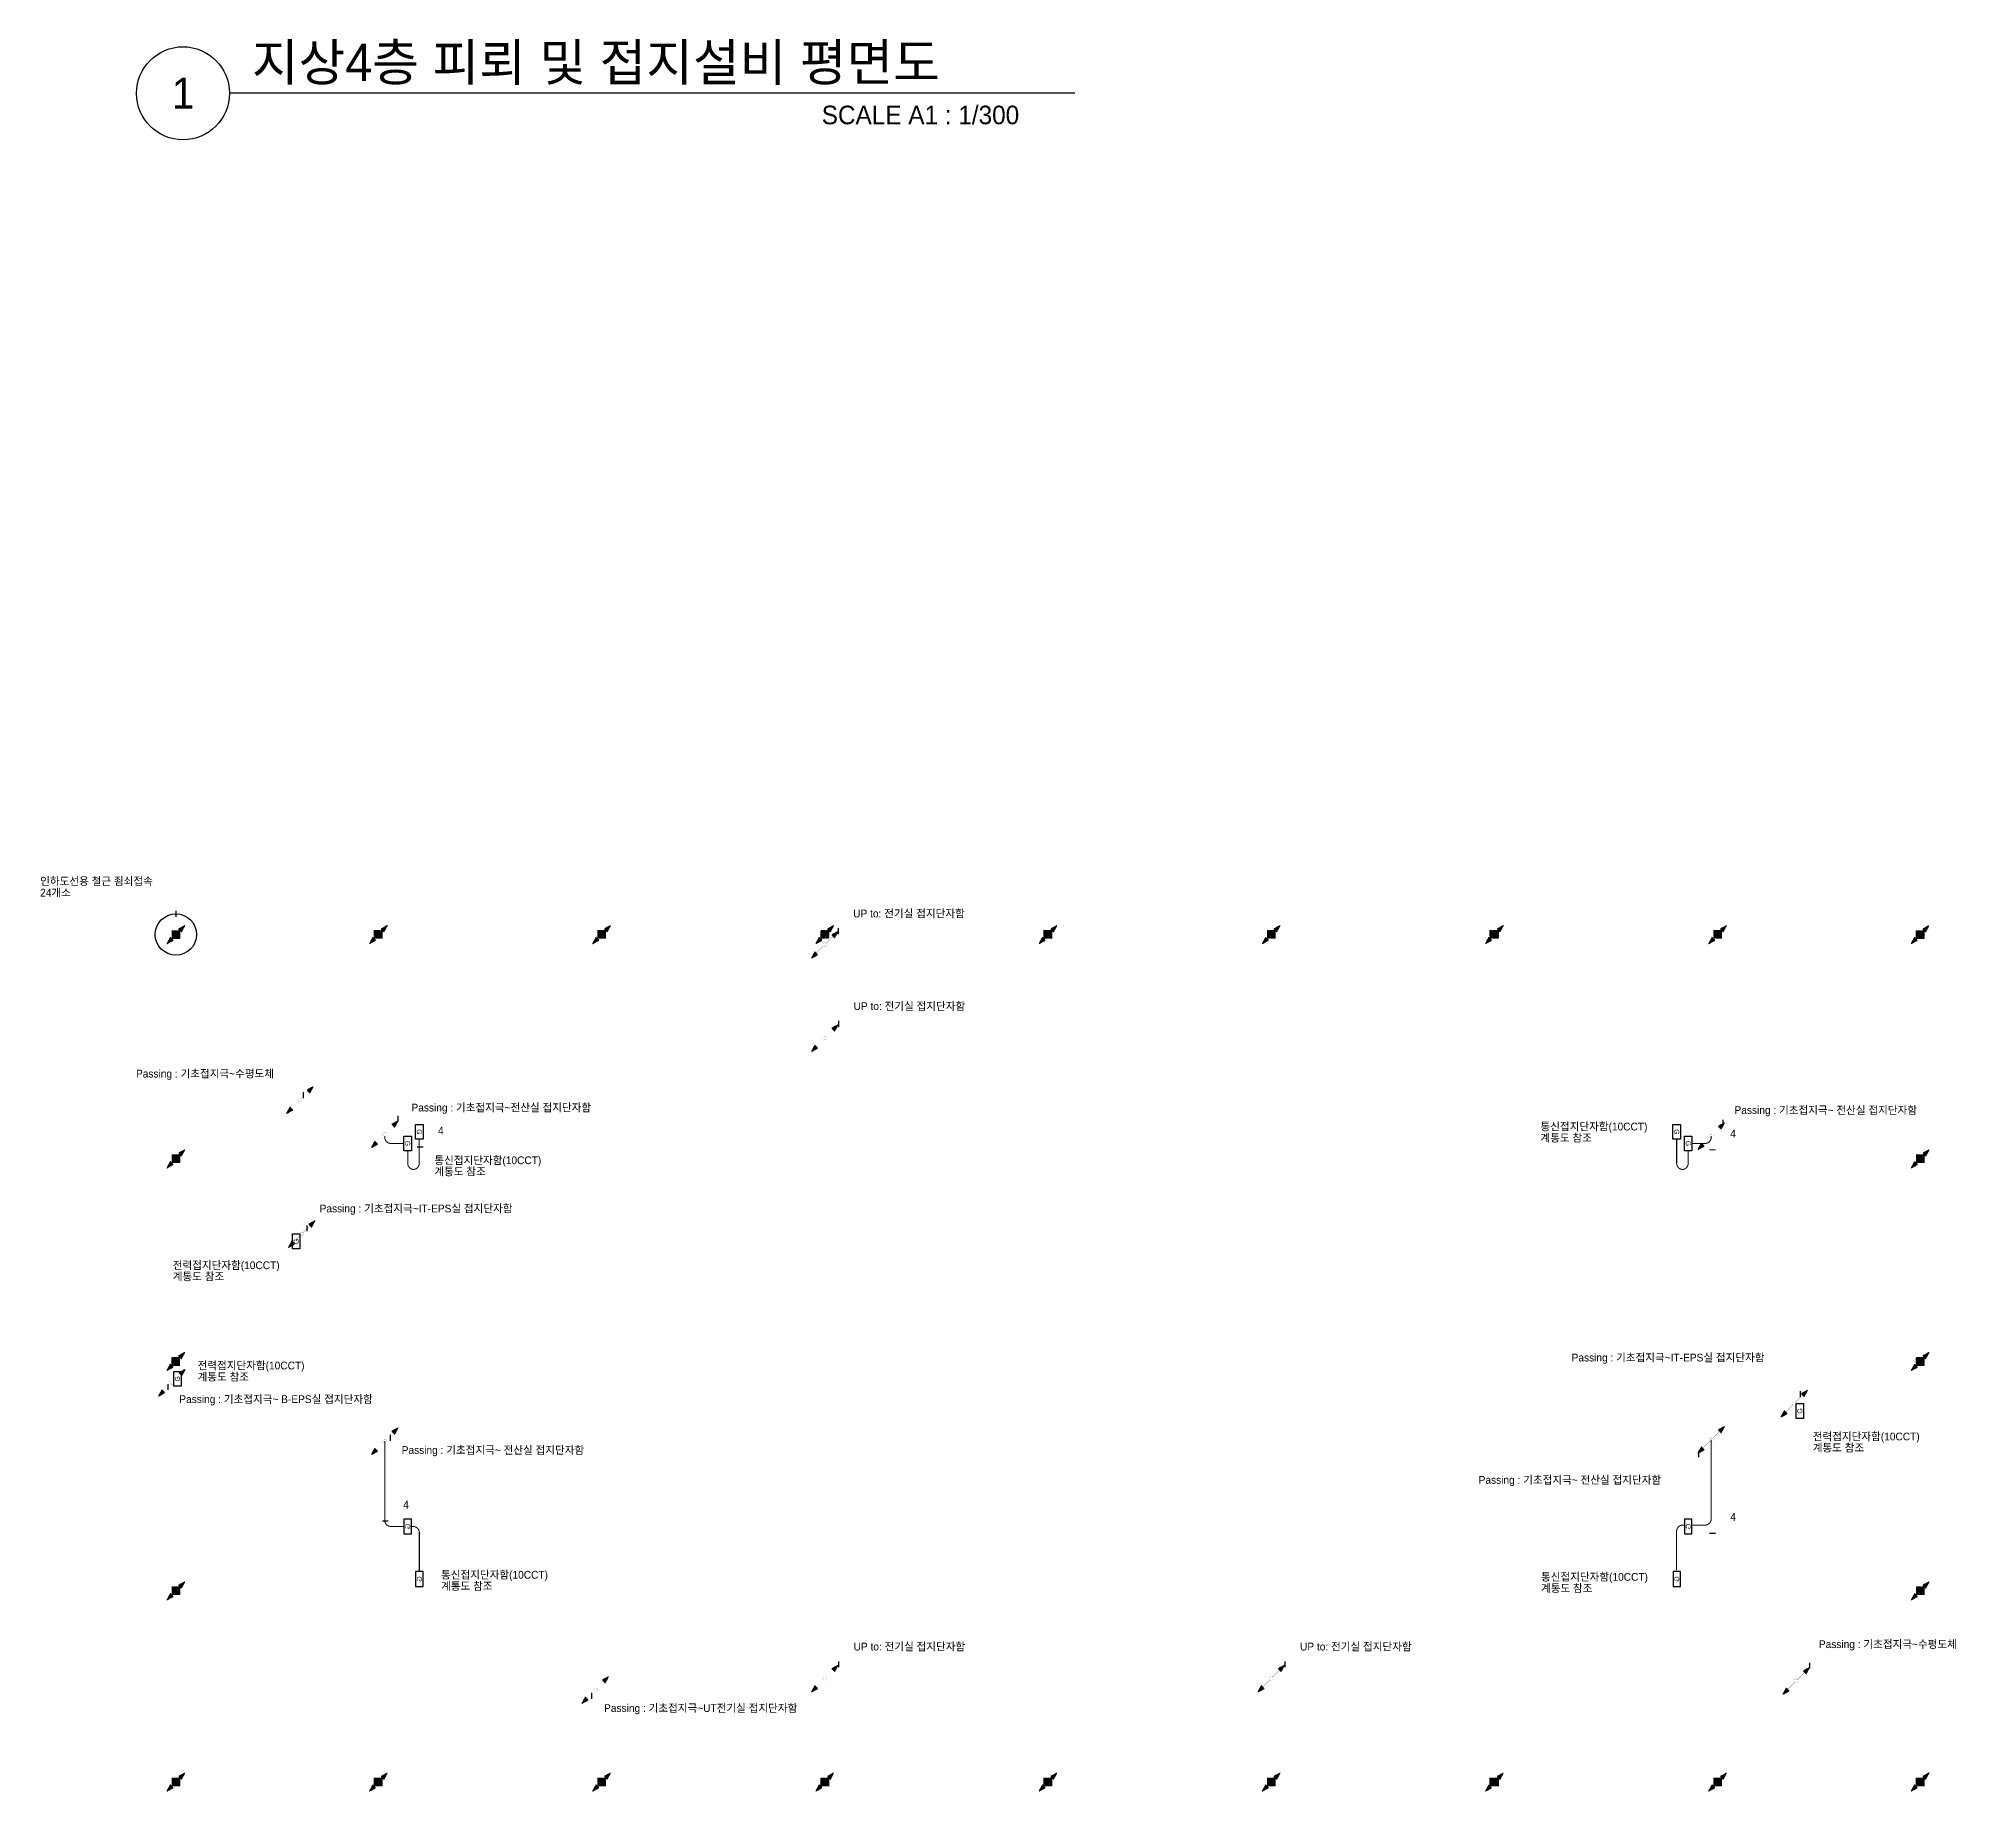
# Model space of a CAD drawing. Header units: millimetres. Extents: x 81900 to 502050, y -708375 to 1238700.
# Drawn here: x 85922 to 179717, y 285357 to 370135 of the extents above; entities that cross this region are included whole.
import ezdxf
from ezdxf.enums import TextEntityAlignment as Align

# ---------------------------------------------------------------- set-up
doc = ezdxf.new("R2010")
doc.units = ezdxf.units.MM
doc.header["$LTSCALE"] = 150
doc.set_wipeout_variables(frame=1)
doc.linetypes.add('C2', pattern=[18.5, 13.5, -2, 1, -2])
doc.layers.get('0').update_dxf_attribs({"lineweight": 0})
for name, color, linetype in [('------02 Etc Panel', 3, 'Continuous'), ('------99 Grounding and Lightning', 3, 'Continuous'), ('------99 Grounding_Grounding Terminal Board_T', 2, 'Continuous'), ('-----09 E-WIRE-GV', 2, 'Continuous'), ('-----20 General Symbol', 3, 'Continuous'), ('-----29 Indicator', 1, 'Continuous'), ('-----30 Text', 2, 'Continuous'), ('-----41 Drawing Title', 2, 'Continuous')]:
    doc.layers.add(name, color=color, linetype=linetype)
doc.styles.add('ELEC', font='')
doc.styles.get('ELEC').set_extended_font_data('Dotum')
pattern_1 = [(180, (845852.563, 610254.6404), (-1e-14, -6.25), [])]

# ---------------------------------------------------------------- blocks, each defined once
blk = doc.blocks.new('구조체접속')
h = blk.add_hatch()
h.set_pattern_fill('ANGLE', color=1, scale=200)
h.set_pattern_definition([(0, (0, 0), (0, 55), [40, -15]), (90, (0, 0), (-55, 3e-15), [40, -15])])
h.paths.add_polyline_path([(168, 168), (-168, 168), (-168, -168), (168, -168)])
at = {"color": 1}
for p, q in [((166, 168), (168, 166)), ((-168, -166), (-166, -168))]:
    blk.add_line(p, q, dxfattribs=at)
at = {"color": 1, "const_width": 2}
blk.add_lwpolyline([(168, 168), (-168, 168), (-168, -168), (168, -168)], close=True, dxfattribs=at)
blk = doc.blocks.new("'인하도선용 수직철근 또는 철골")
h = blk.add_hatch()
h.set_pattern_fill('ANSI31', color=256, scale=50, angle=135)
h.set_pattern_definition(pattern_1)
h.paths.add_polyline_path([(291, 293), (180, 89), (88, 181)])
h = blk.add_hatch()
h.set_pattern_fill('ANSI31', color=256, scale=50, angle=135)
h.set_pattern_definition(pattern_1)
h.paths.add_polyline_path([(-291, -293), (-180, -89), (-88, -181)])
at = {"const_width": 3.93}
for points in [[(293, 293), (181, 88), (88, 181), (293, 293)], [(-293, -293), (-181, -88), (-88, -181), (-293, -293)]]:
    blk.add_lwpolyline(points, dxfattribs=at)
at = {"xscale": 0.8, "yscale": 0.8, "zscale": 0.8}
blk.add_blockref('구조체접속', (0, 0), dxfattribs=at)
blk = doc.blocks.new('입상입하1')
h = blk.add_hatch()
h.set_pattern_fill('ANSI31', color=256, scale=50, angle=135)
h.set_pattern_definition([(180, (845993.8846, 610394.13), (-1e-14, -6.25), [])])
h.paths.add_polyline_path([(432, 432), (321, 228), (229, 321)])
at = {"const_width": 3.93}
blk.add_lwpolyline([(0, 61, -1), (0, -61, -1), (0, 61)], format="xyb", dxfattribs=at)
for points in [[(43, 43), (275, 275)], [(434, 433), (322, 227), (229, 321), (434, 433)]]:
    blk.add_lwpolyline(points, dxfattribs=at)
blk = doc.blocks.new('A13')
blk.add_lwpolyline([(-300, 0), (-300, 300), (300, 300), (300, 0)], close=True)
at = {"style": 'ELEC'}
blk.add_text('G', height=200, dxfattribs=at).set_placement((0, 150), align=Align.MIDDLE)
blk = doc.blocks.new('C01')
blk.add_lwpolyline([(-300, 0), (-300, 300), (300, 300), (300, 0)], close=True)
at = {"style": 'ELEC'}
blk.add_text('G', height=200, dxfattribs=at).set_placement((0, 150), align=Align.MIDDLE)

msp = doc.modelspace()

# ---------------------------------------------------------------- linework, layer by layer
at = {"layer": '-----09 E-WIRE-GV', "color": 4, "linetype": 'C2', "ltscale": 0.1, "const_width": 50}
for points in [[(103594, 316695), (102962, 316695, -0.414214), (102662, 316995), (102662, 317055)], [(165914, 316695), (166546, 316695, 0.414214), (166846, 316995), (166846, 317055)], [(103774, 316335), (103774, 315735, 0.414214), (104074, 315435), (104034, 315435, 0.414214), (104334, 315735), (104334, 316894)], [(165734, 316335), (165734, 315735, -0.414214), (165434, 315435), (165474, 315435, -0.414214), (165174, 315735), (165174, 316894)], [(165170, 296048), (165170, 297931, -0.414214), (165470, 298231), (165554, 298231)]]:
    msp.add_lwpolyline(points, format="xyb", dxfattribs=at)
at = {"layer": '-----09 E-WIRE-GV', "color": 4, "linetype": 'C2', "ltscale": 0.1, "const_width": 50, "elevation": 0}
msp.add_lwpolyline([(104337, 295982), (104337, 297865, 0.414214), (104037, 298165), (103954, 298165)], format="xyb", dxfattribs=at)
at = {"layer": '-----29 Indicator', "elevation": 0}
msp.add_lwpolyline([(98339, 320044, 0, 0, 0), (98723, 320044, 0, 0, 0), (98723, 319181, 64.2, 64.2, 0), (98723, 318881, 0, 0, 0)], format="xyseb", dxfattribs=at)
at = {"layer": '-----29 Indicator'}
for points in [[(167916, 316770, 0, 0, 0), (167916, 316386, 0, 0, 0), (167053, 316386, 64.2, 64.2, 0), (166753, 316386, 0, 0, 0)], [(103706, 298818, 0, 0, 0), (103706, 298434, 0, 0, 0), (102843, 298434, 64.2, 64.2, 0), (102543, 298434, 0, 0, 0)], [(167916, 298222, 0, 0, 0), (167916, 297838, 0, 0, 0), (167053, 297838, 64.2, 64.2, 0), (166753, 297838, 0, 0, 0)]]:
    msp.add_lwpolyline(points, format="xyseb", dxfattribs=at)
msp.add_circle((92557, 326802), 1000, dxfattribs=at)
at = {"layer": '-----41 Drawing Title', "color": 7}
msp.add_line((136047, 367500), (95153, 367500), dxfattribs=at)
msp.add_circle((92903, 367500), 2250, dxfattribs=at)

# ---------------------------------------------------------------- block references
at = {"layer": '------02 Etc Panel', "xscale": 1.199999999953434, "yscale": 1.199999999953434, "zscale": 1.199999999953434, "rotation": 90}
for p in [(98554, 311956), (92814, 305305), (171314, 303755), (171314, 303755)]:
    msp.add_blockref('C01', p, dxfattribs=at)
at = {"layer": '------99 Grounding and Lightning', "xscale": 1.5, "yscale": 1.5, "zscale": 1.5}
for p in [(92557, 326802), (102354, 326805), (113154, 326805), (123954, 326805), (134754, 326805), (145554, 326805), (156354, 326805), (167154, 326805), (176950, 326802), (92557, 315958), (176957, 315958), (92554, 306155), (176954, 306155), (92557, 295058), (176957, 295058), (92557, 285808), (102354, 285805), (113154, 285808), (123954, 285808), (134754, 285808), (145554, 285808), (156354, 285805), (167154, 285805), (176950, 285808)]:
    msp.add_blockref("'인하도선용 수직철근 또는 철골", p, dxfattribs=at)
at = {"layer": '------99 Grounding_Grounding Terminal Board_T', "yscale": 1.2, "zscale": 1.2}
for p, xscale, rotation in [((103594, 316695), 1.2, 270), ((104154, 317254), 1.2, 270), ((164994, 317254), 1.2, 270), ((165554, 316695), 1.2, 270), ((165914, 298165), -1.2, 90), ((104517, 295622), -1.2, 90), ((165357, 295622), -1.2, 90)]:
    msp.add_blockref('A13', p, dxfattribs=dict(at, xscale=xscale, rotation=rotation))
at = {"layer": '-----20 General Symbol', "xscale": 1.5, "yscale": 1.5, "zscale": 1.5, "rotation": 180}
for p in [(123954, 326313, 0), (123954, 321797), (98557, 318802), (102662, 317147), (166846, 317055), (98646, 312316), (92362, 305125), (170862, 304115), (102662, 302297), (166846, 302363), (145554, 290813), (170957, 290699), (112849, 290262)]:
    msp.add_blockref('입상입하1', p, dxfattribs=at)
at = {"layer": '-----20 General Symbol', "xscale": 1.5, "yscale": 1.5, "zscale": 1.5}
for p in [(123954, 326313, 0), (123954, 321797), (98557, 318802), (102662, 317147), (166846, 317055), (98646, 312316), (92362, 305125), (170862, 304115), (166846, 302363), (102662, 302297), (112849, 290262), (123954, 290813), (145554, 290813), (170957, 290702)]:
    msp.add_blockref('입상입하1', p, dxfattribs=at)

# ---------------------------------------------------------------- texts
at = {"layer": '-----41 Drawing Title', "color": 2, "style": 'ELEC'}
msp.add_text('지상4층 피뢰 및 접지설비 평면도', height=1800, dxfattribs=at).set_placement((96233, 368100))
at = {"layer": '-----41 Drawing Title', "color": 7, "style": 'ELEC'}
msp.add_text('1', height=1500, dxfattribs=at).set_placement((92903, 367500), align=Align.MIDDLE)
at = {"layer": '-----41 Drawing Title', "style": 'ELEC'}
msp.add_text('SCALE A1 : 1/300', height=900, dxfattribs=at).set_placement((133362, 366000), align=Align.RIGHT)

# ---------------------------------------------------------------- wipeouts: each hides what was drawn before it
for points in [[(85922, 329747), (92172, 329747), (92172, 328497), (85922, 328497)], [(125287, 323685), (131483, 323685), (131483, 322935), (125287, 322935)], [(158448, 317874), (164358, 317874), (164358, 316624), (158448, 316624)], [(104926, 316242), (110837, 316242), (110837, 314992), (104926, 314992)], [(159967, 306718), (170670, 306718), (170670, 305968), (159967, 305968)], [(171620, 302880), (177562, 302880), (177562, 301630), (171620, 301630)], [(155528, 300780), (165751, 300780), (165751, 300030), (155528, 300030)], [(105250, 296191), (111160, 296191), (111160, 294941), (105250, 294941)], [(158472, 296088), (164382, 296088), (164382, 294838), (158472, 294838)], [(125287, 292701), (131483, 292701), (131483, 291951), (125287, 291951)], [(146887, 292701), (153083, 292701), (153083, 291951), (146887, 291951)], [(171993, 292818), (179717, 292818), (179717, 292068), (171993, 292068)]]:
    msp.add_wipeout(points).dxf.layer = '-----29 Indicator'
msp.add_wipeout([(125268, 328167), (131464, 328167), (131464, 327417), (125268, 327417)]).translate(0, 0, 0).dxf.layer = '-----29 Indicator'

# ---------------------------------------------------------------- next in the draw order: linework, layer by layer
at = {"layer": '-----09 E-WIRE-GV', "color": 4, "linetype": 'C2', "ltscale": 0.1, "const_width": 50}
msp.add_lwpolyline([(165914, 298231), (166546, 298231, 0.414214), (166846, 298531), (166846, 302363)], format="xyb", dxfattribs=at)
at = {"layer": '-----29 Indicator', "elevation": 0}
for points in [[(92172, 329109, 0, 0, 0), (92557, 329109, 0, 0, 0), (92557, 327952, 64.2, 64.2, 0), (92557, 327652, 0, 0, 0)], [(125269, 327792, 0, 0, 0), (124604, 327792, 0, 0, 0), (124604, 327113, 64.2, 64.2, 0), (124604, 326812, 0, 0, 0)], [(171993, 292443, 0, 0, 0), (171609, 292443, 0, 0, 0), (171609, 291580, 64.2, 64.2, 0), (171609, 291279, 0, 0, 0)]]:
    msp.add_lwpolyline(points, format="xyseb", dxfattribs=at)
at = {"layer": '-----29 Indicator'}
for points in [[(125287, 323310, 0, 0, 0), (124623, 323310, 0, 0, 0), (124623, 322631, 64.2, 64.2, 0), (124623, 322331, 0, 0, 0)], [(105391, 316914, 0, 0, 0), (105391, 316530, 0, 0, 0), (104528, 316530, 64.2, 64.2, 0), (104227, 316530, 0, 0, 0)], [(170670, 306343, 0, 0, 0), (171159, 306343, 0, 0, 0), (171159, 304711, 64.2, 64.2, 0), (171159, 304410, 0, 0, 0)], [(165751, 300405, 0, 0, 0), (166240, 300405, 0, 0, 0), (166240, 301508, 64.2, 64.2, 0), (166240, 301809, 0, 0, 0)], [(125287, 292326, 0, 0, 0), (124623, 292326, 0, 0, 0), (124623, 291647, 64.2, 64.2, 0), (124623, 291347, 0, 0, 0)], [(146887, 292326, 0, 0, 0), (146223, 292326, 0, 0, 0), (146223, 291647, 64.2, 64.2, 0), (146223, 291347, 0, 0, 0)]]:
    msp.add_lwpolyline(points, format="xyseb", dxfattribs=at)

# ---------------------------------------------------------------- next in the draw order: texts
at = {"layer": '-----30 Text', "style": 'ELEC'}
for s, p in [('인하도선용 철근 죔쇠접속', (85990, 329385)), ('24개소', (85990, 328827)), ('UP to: 전기실 접지단자함', (125330, 327819, 0)), ('UP to: 전기실 접지단자함', (125349, 323338)), ('통신접지단자함(10CCT)', (158585, 317512)), ('계통도 참조', (158585, 316967)), ('통신접지단자함(10CCT)', (105063, 315880)), ('계통도 참조', (105063, 315335)), ('Passing : 기초접지극~IT-EPS실 접지단자함', (160090, 306336)), ('계통도 참조', (171757, 301973)), ('전력접지단자함(10CCT)', (171757, 302518)), ('Passing : 기초접지극~ 전산실 접지단자함', (155592, 300417)), ('통신접지단자함(10CCT)', (105387, 295829)), ('계통도 참조', (105387, 295284)), ('통신접지단자함(10CCT)', (158609, 295726)), ('계통도 참조', (158609, 295181)), ('Passing : 기초접지극~수평도체', (172055, 292470)), ('UP to: 전기실 접지단자함', (125349, 292354)), ('UP to: 전기실 접지단자함', (146949, 292354))]:
    msp.add_text(s, height=375, dxfattribs=at).set_placement(p, align=Align.MIDDLE_LEFT)

# ---------------------------------------------------------------- next in the draw order: wipeouts: each hides what was drawn before it
for points in [[(90565, 320419), (98339, 320419), (98339, 319669), (90565, 319669)], [(167565, 316973), (167565, 317379), (167916, 317582), (168268, 317379), (168268, 316973), (167916, 316770)], [(99389, 313930), (110092, 313930), (110092, 313180), (99389, 313180)], [(92267, 311165), (98230, 311165), (98230, 309915), (92267, 309915)], [(93469, 306313), (99444, 306313), (99444, 305063), (93469, 305063)], [(103418, 302227), (113641, 302227), (113641, 301477), (103418, 301477)], [(103355, 299021), (103355, 299427), (103706, 299630), (104058, 299427), (104058, 299021), (103706, 298818)], [(167565, 298425), (167565, 298831), (167916, 299033), (168268, 298831), (168268, 298425), (167916, 298222)], [(113158, 289743), (123863, 289743), (123863, 288993), (113158, 288993)]]:
    msp.add_wipeout(points).dxf.layer = '-----29 Indicator'

# ---------------------------------------------------------------- next in the draw order: linework, layer by layer
at = {"layer": '-----09 E-WIRE-GV', "color": 4, "linetype": 'C2', "ltscale": 0.1, "const_width": 50, "elevation": 0}
msp.add_lwpolyline([(103594, 298165), (102962, 298165, -0.414214), (102662, 298465), (102662, 302297)], format="xyb", dxfattribs=at)
at = {"layer": '-----29 Indicator'}
for points in [[(99389, 313555, 0, 0, 0), (98900, 313555, 0, 0, 0), (98900, 312739, 64.2, 64.2, 0), (98900, 312438, 0, 0, 0)], [(103418, 301852, 0, 0, 0), (102929, 301852, 0, 0, 0), (102929, 302301, 64.2, 64.2, 0), (102929, 302602, 0, 0, 0)], [(113158, 289368, 0, 0, 0), (112669, 289368, 0, 0, 0), (112669, 289818, 64.2, 64.2, 0), (112669, 290118, 0, 0, 0)]]:
    msp.add_lwpolyline(points, format="xyseb", dxfattribs=at)

# ---------------------------------------------------------------- next in the draw order: block references
at = {"layer": '------99 Grounding_Grounding Terminal Board_T', "xscale": -1.2, "yscale": 1.2, "zscale": 1.2, "rotation": 90}
msp.add_blockref('A13', (103954, 298165), dxfattribs=at)
at = {"layer": '-----20 General Symbol', "xscale": 1.5, "yscale": 1.5, "zscale": 1.5, "rotation": 180}
msp.add_blockref('입상입하1', (123954, 290813), dxfattribs=at)

# ---------------------------------------------------------------- next in the draw order: texts
at = {"layer": '-----30 Text', "style": 'ELEC'}
for s, p in [('Passing : 기초접지극~수평도체', (90627, 320072)), ('4', (167765, 317173)), ('Passing : 기초접지극~IT-EPS실 접지단자함', (99511, 313548)), ('계통도 참조', (92404, 310258)), ('전력접지단자함(10CCT)', (92404, 310802)), ('전력접지단자함(10CCT)', (93606, 305951)), ('계통도 참조', (93606, 305406)), ('Passing : 기초접지극~ 전산실 접지단자함', (103482, 301863)), ('4', (103555, 299221)), ('4', (167765, 298625)), ('Passing : 기초접지극~UT전기실 접지단자함', (113276, 289380))]:
    msp.add_text(s, height=375, dxfattribs=at).set_placement(p, align=Align.MIDDLE_LEFT)

# ---------------------------------------------------------------- next in the draw order: wipeouts: each hides what was drawn before it
for points in [[(167909, 318671), (178132, 318671), (178132, 317921), (167909, 317921)], [(105040, 317117), (105040, 317523), (105391, 317725), (105742, 317523), (105742, 317117), (105391, 316914)], [(92659, 304688), (103362, 304688), (103362, 303938), (92659, 303938)]]:
    msp.add_wipeout(points).dxf.layer = '-----29 Indicator'

# ---------------------------------------------------------------- next in the draw order: linework, layer by layer
at = {"layer": '-----29 Indicator'}
for points in [[(167909, 318296, 0, 0, 0), (167420, 318296, 0, 0, 0), (167420, 317846, 64.2, 64.2, 0), (167420, 317546, 0, 0, 0)], [(92659, 304313, 0, 0, 0), (92170, 304313, 0, 0, 0), (92170, 304762, 64.2, 64.2, 0), (92170, 305063, 0, 0, 0)]]:
    msp.add_lwpolyline(points, format="xyseb", dxfattribs=at)

# ---------------------------------------------------------------- next in the draw order: texts
at = {"layer": '-----30 Text', "style": 'ELEC'}
for s, p in [('Passing : 기초접지극~ 전산실 접지단자함', (167973, 318308)), ('4', (105240, 317317)), ('Passing : 기초접지극~ B-EPS실 접지단자함', (92723, 304325))]:
    msp.add_text(s, height=375, dxfattribs=at).set_placement(p, align=Align.MIDDLE_LEFT)

# ---------------------------------------------------------------- next in the draw order: wipeouts: each hides what was drawn before it
msp.add_wipeout([(103797, 318812), (113857, 318812), (113857, 318062), (103797, 318062)]).dxf.layer = '-----29 Indicator'

# ---------------------------------------------------------------- next in the draw order: linework, layer by layer
at = {"layer": '-----29 Indicator', "elevation": 0}
msp.add_lwpolyline([(103797, 318437, 0, 0, 0), (103308, 318437, 0, 0, 0), (103308, 318045, 64.2, 64.2, 0), (103308, 317744, 0, 0, 0)], format="xyseb", dxfattribs=at)

# ---------------------------------------------------------------- next in the draw order: texts
at = {"layer": '-----30 Text', "style": 'ELEC'}
msp.add_text('Passing : 기초접지극~전산실 접지단자함', height=375, dxfattribs=at).set_placement((103955, 318430), align=Align.MIDDLE_LEFT)

doc.saveas('drawing.dxf')
